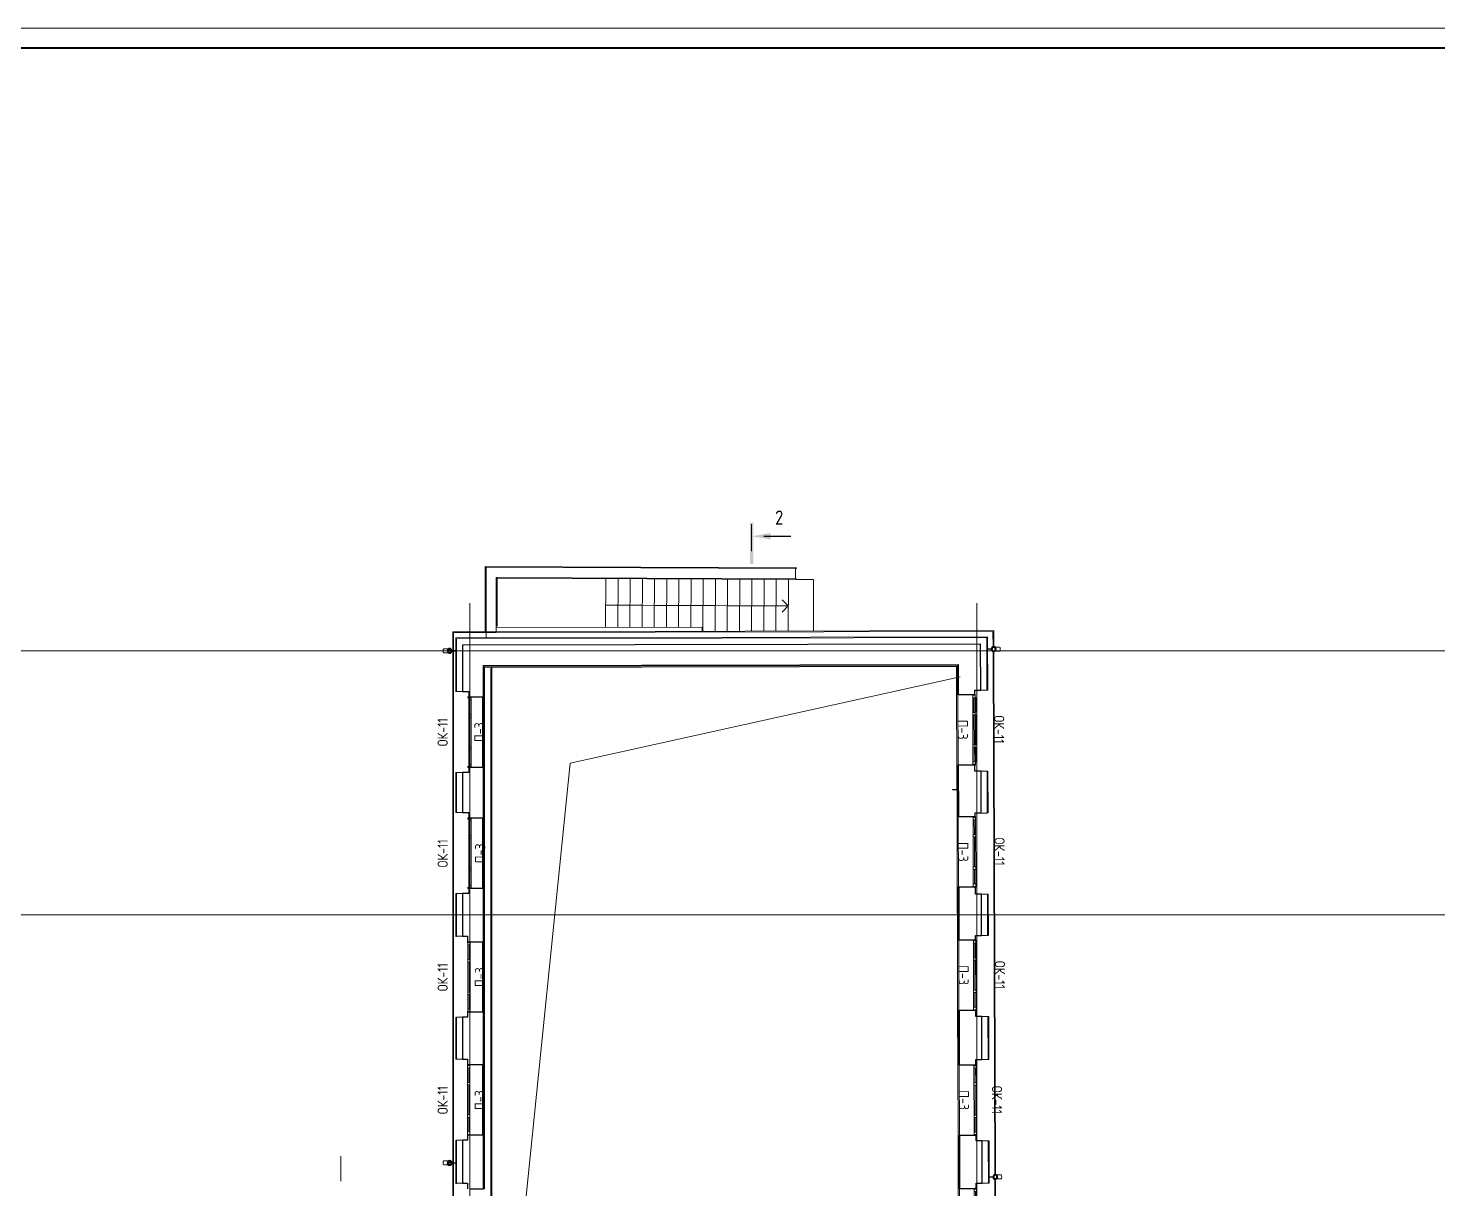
# Model space of a CAD drawing. Header units: millimetres. Extents: x -10178924 to 11692288, y -947381 to 58396.
# Drawn here: x 7164 to 41911, y -62080 to -33472 of the extents above; entities that cross this region are included whole.
import ezdxf

# ---------------------------------------------------------------- set-up
doc = ezdxf.new("R2010")
doc.units = ezdxf.units.MM
doc.linetypes.add('ADSK_Линия сетки', pattern=[25, 20, -2.5, 0, -2.5])
for name, color, linetype, lineweight in [('_ Окна', 7, 'Continuous', 9), ('_0', 7, 'Continuous', 25), ('Лестницы', 7, 'Continuous', 9), ('Марки окон', 7, 'Continuous', 20), ('Обобщенные модели', 7, 'Continuous', 18), ('Окна', 7, 'Continuous', 9), ('Оси', 253, 'Continuous', 9), ('Перекрытие', 7, 'Continuous', 18), ('Разрезы', 7, 'Continuous', 9), ('Стены внутренние', 7, 'Continuous', 18), ('Стены наружные', 7, 'Continuous', 18), ('Стены несущие', 7, 'Continuous', 30), ('Стены отделка', 7, 'Continuous', 30), ('Стены штриховка', 7, 'Continuous', 9), ('Стрелки вверх', 7, 'Continuous', 18), ('ШТРИХОВКА', 252, 'Continuous', 15)]:
    doc.layers.add(name, color=color, linetype=linetype, lineweight=lineweight)
doc.layers.add('PDF _Ramka', color=7, linetype='Continuous')
doc.layers.add('Линии', color=7, linetype='Continuous', lineweight=9, true_color=0x00a600)
doc.styles.add('GOST Common_2', font='GOST_Common.ttf', dxfattribs={"width": 0.9, "height": 250})
doc.styles.add('GOST Common_4', font='GOST_Common.ttf', dxfattribs={"width": 0.9, "height": 200})

# ---------------------------------------------------------------- blocks, each defined once
blk = doc.blocks.new('оси')
at = {"layer": 'Оси', "linetype": 'ADSK_Линия сетки'}
for p, q in [((24550, -2196), (24550, 46378)), ((37050, -2196), (37050, 46378)), ((-3614, 45200), (62615, 45200)), ((-3614, 38700), (62615, 38700))]:
    blk.add_line(p, q, dxfattribs=at)
blk = doc.blocks.new('Водосток - Тип 1 _карниз больше 490мм_-5200668-План 1-го этажа')
at = {"layer": 'Обобщенные модели', "lineweight": 9}
h = blk.add_hatch(dxfattribs=at)
h.set_pattern_fill('FP_19', color=256, style=0, pattern_type=2)
h.set_pattern_definition([(134.822, (43120.95, -30935.79), (-106.395, -105.736), [])])
h.paths.add_polyline_path([(174, 149), (174, 171), (164, 191), (147, 205), (125, 210), (102, 204), (86, 191), (76, 171), (76, 149), (86, 129), (103, 115), (125, 110), (147, 115), (164, 129), (172, 145)])
at = {"layer": 'Обобщенные модели'}
for p, q in [((75, 306), (75, 264)), ((120, 109), (120, 10)), ((130, 10), (130, 109)), ((175, 264), (175, 306))]:
    blk.add_line(p, q, dxfattribs=at)
at = {"layer": 'Обобщенные модели', "flags": 128}
for points in [[(75, 173), (75, 174), (75, 177), (75, 180), (75, 183), (75, 186), (75, 190), (75, 193), (75, 197), (75, 201), (75, 205), (75, 210), (75, 214), (75, 219), (75, 224), (75, 229), (75, 234), (75, 239), (75, 245), (75, 250), (75, 256), (75, 261), (75, 264)], [(175, 264), (175, 258), (175, 252), (175, 247), (175, 242), (175, 236), (175, 231), (175, 226), (175, 221), (175, 216), (175, 212), (175, 207), (175, 203), (175, 199), (175, 195), (175, 191), (175, 188), (175, 184), (175, 181), (175, 178), (175, 175), (175, 173)]]:
    blk.add_lwpolyline(points, dxfattribs=at)
at = {"layer": 'Обобщенные модели'}
for start, end in [(90, 270), (270, 90)]:
    blk.add_arc((125, 160), 52, start, end, dxfattribs=at)
at = {"layer": 'Обобщенные модели', "lineweight": 40}
for start, end in [(90, 270), (270, 90)]:
    blk.add_arc((125, 160), 50, start, end, dxfattribs=at)
at = {"layer": 'Обобщенные модели'}
for start_param, end_param in [(4.712389, 6.283185), (3.141593, 4.712389)]:
    blk.add_ellipse((125, 306), major_axis=(-50, 0), ratio=0.309017, start_param=start_param, end_param=end_param, dxfattribs=at)
blk = doc.blocks.new('Водосток - Тип 1 _карниз больше 490мм_-5200760-План 1-го этажа')
at = {"layer": 'Обобщенные модели', "lineweight": 9}
h = blk.add_hatch(dxfattribs=at)
h.set_pattern_fill('FP_20', color=256, style=0, pattern_type=2)
h.set_pattern_definition([(315, (-42923.53, 17712.4), (106.066, 106.066), [])])
h.paths.add_polyline_path([(76, 149), (86, 129), (103, 115), (125, 110), (147, 115), (164, 129), (174, 150), (174, 171), (164, 191), (147, 205), (125, 210), (102, 204), (86, 191), (76, 171)])
at = {"layer": 'Обобщенные модели'}
for p, q in [((75, 306), (75, 264)), ((120, 109), (120, 10)), ((130, 10), (130, 109)), ((175, 264), (175, 306))]:
    blk.add_line(p, q, dxfattribs=at)
at = {"layer": 'Обобщенные модели', "flags": 128}
for points in [[(75, 173), (75, 174), (75, 177), (75, 180), (75, 183), (75, 186), (75, 190), (75, 193), (75, 197), (75, 201), (75, 205), (75, 210), (75, 214), (75, 219), (75, 224), (75, 229), (75, 234), (75, 239), (75, 245), (75, 250), (75, 256), (75, 261), (75, 264)], [(175, 264), (175, 258), (175, 252), (175, 247), (175, 242), (175, 236), (175, 231), (175, 226), (175, 221), (175, 216), (175, 212), (175, 207), (175, 203), (175, 199), (175, 195), (175, 191), (175, 188), (175, 184), (175, 181), (175, 178), (175, 175), (175, 173)]]:
    blk.add_lwpolyline(points, dxfattribs=at)
at = {"layer": 'Обобщенные модели'}
for start, end in [(90, 270), (270, 90)]:
    blk.add_arc((125, 160), 52, start, end, dxfattribs=at)
at = {"layer": 'Обобщенные модели', "lineweight": 40}
for start, end in [(90, 270), (270, 90)]:
    blk.add_arc((125, 160), 50, start, end, dxfattribs=at)
at = {"layer": 'Обобщенные модели'}
for start_param, end_param in [(4.712389, 6.283185), (3.141593, 4.712389)]:
    blk.add_ellipse((125, 306), major_axis=(-50, 0), ratio=0.309017, start_param=start_param, end_param=end_param, dxfattribs=at)
blk = doc.blocks.new('Водосток - Тип 1 _карниз больше 490мм_-5200714-План 1-го этажа')
at = {"layer": 'Обобщенные модели'}
for p, q in [((75, 306), (75, 264)), ((120, 109), (120, 10)), ((130, 10), (130, 109)), ((175, 264), (175, 306))]:
    blk.add_line(p, q, dxfattribs=at)
at = {"layer": 'Обобщенные модели', "flags": 128}
for points in [[(75, 173), (75, 174), (75, 177), (75, 180), (75, 183), (75, 186), (75, 190), (75, 193), (75, 197), (75, 201), (75, 205), (75, 210), (75, 214), (75, 219), (75, 224), (75, 229), (75, 234), (75, 239), (75, 245), (75, 250), (75, 256), (75, 261), (75, 264)], [(175, 264), (175, 258), (175, 252), (175, 247), (175, 242), (175, 236), (175, 231), (175, 226), (175, 221), (175, 216), (175, 212), (175, 207), (175, 203), (175, 199), (175, 195), (175, 191), (175, 188), (175, 184), (175, 181), (175, 178), (175, 175), (175, 173)]]:
    blk.add_lwpolyline(points, dxfattribs=at)
at = {"layer": 'Обобщенные модели'}
for start, end in [(90, 270), (270, 90)]:
    blk.add_arc((125, 160), 52, start, end, dxfattribs=at)
at = {"layer": 'Обобщенные модели', "lineweight": 40}
for start, end in [(90, 270), (270, 90)]:
    blk.add_arc((125, 160), 50, start, end, dxfattribs=at)
at = {"layer": 'Обобщенные модели'}
for start_param, end_param in [(4.712389, 6.283185), (3.141593, 4.712389)]:
    blk.add_ellipse((125, 306), major_axis=(-50, 0), ratio=0.309017, start_param=start_param, end_param=end_param, dxfattribs=at)
blk = doc.blocks.new('Водосток - Тип 1 _карниз больше 490мм_-5200806-План 1-го этажа')
at = {"layer": 'Обобщенные модели', "lineweight": 9}
h = blk.add_hatch(dxfattribs=at)
h.set_pattern_fill('FP_22', color=256, style=0, pattern_type=2)
h.set_pattern_definition([(315, (-30301.48, 17712.4), (106.066, 106.066), [])])
h.paths.add_polyline_path([(76, 149), (86, 129), (103, 115), (125, 110), (147, 115), (164, 129), (174, 149), (174, 171), (164, 191), (147, 205), (125, 210), (102, 204), (86, 191), (76, 171)])
at = {"layer": 'Обобщенные модели'}
for p, q in [((75, 306), (75, 264)), ((120, 109), (120, 10)), ((130, 10), (130, 109)), ((175, 264), (175, 306))]:
    blk.add_line(p, q, dxfattribs=at)
at = {"layer": 'Обобщенные модели', "flags": 128}
for points in [[(75, 173), (75, 174), (75, 177), (75, 180), (75, 183), (75, 186), (75, 190), (75, 193), (75, 197), (75, 201), (75, 205), (75, 210), (75, 214), (75, 219), (75, 224), (75, 229), (75, 234), (75, 239), (75, 245), (75, 250), (75, 256), (75, 261), (75, 264)], [(175, 264), (175, 258), (175, 252), (175, 247), (175, 242), (175, 236), (175, 231), (175, 226), (175, 221), (175, 216), (175, 212), (175, 207), (175, 203), (175, 199), (175, 195), (175, 191), (175, 188), (175, 184), (175, 181), (175, 178), (175, 175), (175, 173)]]:
    blk.add_lwpolyline(points, dxfattribs=at)
at = {"layer": 'Обобщенные модели'}
for start, end in [(90, 270), (270, 90)]:
    blk.add_arc((125, 160), 52, start, end, dxfattribs=at)
at = {"layer": 'Обобщенные модели', "lineweight": 40}
for start, end in [(90, 270), (270, 90)]:
    blk.add_arc((125, 160), 50, start, end, dxfattribs=at)
at = {"layer": 'Обобщенные модели'}
for start_param, end_param in [(4.712389, 6.283185), (3.141593, 4.712389)]:
    blk.add_ellipse((125, 306), major_axis=(-50, 0), ratio=0.309017, start_param=start_param, end_param=end_param, dxfattribs=at)
blk = doc.blocks.new('окно трехпол с фрамугой - 1700-2240_h___нов_ ок-11-2595391-План 1-го этажа')
at = {"layer": '_ Окна', "lineweight": 18}
for p, q in [((-870, 80), (-870, 140)), ((-870, 140), (-790, 140)), ((-790, 80), (-870, 80)), ((-790, 140), (-790, 80)), ((-430, 80), (-430, 140)), ((-430, 140), (-370, 140)), ((-370, 80), (-430, 80)), ((-370, 140), (-370, 80)), ((370, 80), (370, 140)), ((370, 140), (430, 140)), ((430, 80), (370, 80)), ((430, 140), (430, 80)), ((790, 140), (790, 80)), ((870, 140), (790, 140)), ((790, 80), (870, 80)), ((870, 80), (870, 140))]:
    blk.add_line(p, q, dxfattribs=at)
at = {"layer": '_ Окна'}
for p, q in [((-850, 80), (-850, 140)), ((-790, 110), (-430, 110)), ((-370, 110), (370, 110)), ((430, 110), (790, 110)), ((850, 80), (850, 140))]:
    blk.add_line(p, q, dxfattribs=at)
at = {"layer": 'Окна'}
for p, q in [((-870, 140), (-870, 80)), ((-790, 140), (-870, 140)), ((-870, 80), (-790, 80)), ((-790, 140), (-430, 140)), ((-430, 80), (-790, 80)), ((-370, 140), (-430, 140)), ((-430, 80), (-370, 80)), ((-370, 140), (370, 140)), ((370, 80), (-370, 80)), ((430, 140), (370, 140)), ((370, 80), (430, 80)), ((430, 140), (790, 140)), ((790, 80), (430, 80)), ((870, 140), (790, 140)), ((790, 80), (870, 80)), ((870, 80), (870, 140))]:
    blk.add_line(p, q, dxfattribs=at)
blk = doc.blocks.new('окно трехпол с фрамугой - 1700-2240_h___нов_ ок-11-2348880-План 1-го этажа')
at = {"layer": '_ Окна', "lineweight": 18}
for p, q in [((-870, 45), (-870, 105)), ((-870, 105), (-790, 105)), ((-790, 45), (-870, 45)), ((-790, 105), (-790, 45)), ((-430, 45), (-430, 105)), ((-430, 105), (-370, 105)), ((-370, 45), (-430, 45)), ((-370, 105), (-370, 45)), ((370, 45), (370, 105)), ((370, 105), (430, 105)), ((430, 45), (370, 45)), ((430, 105), (430, 45)), ((790, 105), (790, 45)), ((870, 105), (790, 105)), ((790, 45), (870, 45)), ((870, 45), (870, 105))]:
    blk.add_line(p, q, dxfattribs=at)
at = {"layer": '_ Окна'}
for p, q in [((-850, 45), (-850, 105)), ((-790, 75), (-430, 75)), ((-370, 75), (370, 75)), ((430, 75), (790, 75)), ((850, 45), (850, 105))]:
    blk.add_line(p, q, dxfattribs=at)
at = {"layer": 'Окна'}
for p, q in [((-870, 105), (-870, 45)), ((-790, 105), (-870, 105)), ((-870, 45), (-790, 45)), ((-790, 105), (-430, 105)), ((-430, 45), (-790, 45)), ((-370, 105), (-430, 105)), ((-430, 45), (-370, 45)), ((-370, 105), (370, 105)), ((370, 45), (-370, 45)), ((430, 105), (370, 105)), ((370, 45), (430, 45)), ((430, 105), (790, 105)), ((790, 45), (430, 45)), ((870, 105), (790, 105)), ((790, 45), (870, 45)), ((870, 45), (870, 105))]:
    blk.add_line(p, q, dxfattribs=at)
blk = doc.blocks.new('окно трехпол с фрамугой - 1700-2240_h___нов_ ок-11-2160964-План 1-го этажа')
at = {"layer": '_ Окна', "lineweight": 18}
for p, q in [((-870, 65), (-870, 125)), ((-870, 125), (-790, 125)), ((-790, 65), (-870, 65)), ((-790, 125), (-790, 65)), ((-430, 65), (-430, 125)), ((-430, 125), (-370, 125)), ((-370, 65), (-430, 65)), ((-370, 125), (-370, 65)), ((370, 65), (370, 125)), ((370, 125), (430, 125)), ((430, 65), (370, 65)), ((430, 125), (430, 65)), ((790, 125), (790, 65)), ((870, 125), (790, 125)), ((790, 65), (870, 65)), ((870, 65), (870, 125))]:
    blk.add_line(p, q, dxfattribs=at)
at = {"layer": '_ Окна'}
for p, q in [((-850, 65), (-850, 125)), ((-790, 95), (-430, 95)), ((-370, 95), (370, 95)), ((430, 95), (790, 95)), ((850, 65), (850, 125))]:
    blk.add_line(p, q, dxfattribs=at)
at = {"layer": 'Окна'}
for p, q in [((-870, 125), (-870, 65)), ((-790, 125), (-870, 125)), ((-870, 65), (-790, 65)), ((-790, 125), (-430, 125)), ((-430, 65), (-790, 65)), ((-370, 125), (-430, 125)), ((-430, 65), (-370, 65)), ((-370, 125), (370, 125)), ((370, 65), (-370, 65)), ((430, 125), (370, 125)), ((370, 65), (430, 65)), ((430, 125), (790, 125)), ((790, 65), (430, 65)), ((870, 125), (790, 125)), ((790, 65), (870, 65)), ((870, 65), (870, 125))]:
    blk.add_line(p, q, dxfattribs=at)
blk = doc.blocks.new('окно трехпол с фрамугой - 1700-2240_h___нов_ ок-11-2160953-План 1-го этажа')
at = {"layer": '_ Окна', "lineweight": 18}
for p, q in [((-870, 75), (-870, 135)), ((-870, 135), (-790, 135)), ((-790, 75), (-870, 75)), ((-790, 135), (-790, 75)), ((-430, 75), (-430, 135)), ((-430, 135), (-370, 135)), ((-370, 75), (-430, 75)), ((-370, 135), (-370, 75)), ((370, 75), (370, 135)), ((370, 135), (430, 135)), ((430, 75), (370, 75)), ((430, 135), (430, 75)), ((790, 135), (790, 75)), ((870, 135), (790, 135)), ((790, 75), (870, 75)), ((870, 75), (870, 135))]:
    blk.add_line(p, q, dxfattribs=at)
at = {"layer": '_ Окна'}
for p, q in [((-850, 75), (-850, 135)), ((-790, 105), (-430, 105)), ((-370, 105), (370, 105)), ((430, 105), (790, 105)), ((850, 75), (850, 135))]:
    blk.add_line(p, q, dxfattribs=at)
at = {"layer": 'Окна'}
for p, q in [((-870, 135), (-870, 75)), ((-790, 135), (-870, 135)), ((-870, 75), (-790, 75)), ((-790, 135), (-430, 135)), ((-430, 75), (-790, 75)), ((-370, 135), (-430, 135)), ((-430, 75), (-370, 75)), ((-370, 135), (370, 135)), ((370, 75), (-370, 75)), ((430, 135), (370, 135)), ((370, 75), (430, 75)), ((430, 135), (790, 135)), ((790, 75), (430, 75)), ((870, 135), (790, 135)), ((790, 75), (870, 75)), ((870, 75), (870, 135))]:
    blk.add_line(p, q, dxfattribs=at)
blk = doc.blocks.new('Окна 220 - Окна 181-4410553-План 1-го этажа')
at = {"layer": 'Окна'}
for p, q in [((30534, 26321), (30533, 26681)), ((30533, 26681), (30549, 26681)), ((30549, 26681), (30550, 26321)), ((30534, 26321), (30550, 26321)), ((30537, 25521), (30535, 26261)), ((30535, 26261), (30551, 26261)), ((30551, 26261), (30553, 25521)), ((30537, 25521), (30553, 25521)), ((30538, 25101), (30537, 25461)), ((30537, 25461), (30553, 25461)), ((30553, 25461), (30554, 25101)), ((30538, 25101), (30554, 25101))]:
    blk.add_line(p, q, dxfattribs=at)
blk = doc.blocks.new('Разрез - Номер вида сзади_3_5 мм-16063-План 1-го этажа')
at = {"layer": 'Разрезы'}
for points in [[(9.8, 0.4), (9.8, -0.39), (-0.33, -0.39), (-0.33, 0.4)], [(2.18, -4.67), (3, 0), (3.82, -4.67)]]:
    blk.add_hatch(color=256, dxfattribs=at).paths.add_polyline_path(points)
at = {"layer": 'Разрезы', "lineweight": 30}
blk.add_line((3, -3), (3, -9.66), dxfattribs=at)
blk = doc.blocks.new('1 этаж')
at = {"layer": 'Лестницы'}
for p, q in [((21403, -21923), (21398, -23125)), ((21403, -21923), (21398, -23125)), ((21703, -21924), (21698, -23124)), ((21703, -21924), (21698, -23124)), ((22003, -21926), (21998, -23123)), ((22003, -21926), (21998, -23123)), ((22303, -21927), (22298, -23123)), ((22303, -21927), (22298, -23123)), ((22603, -21929), (22598, -23122)), ((22603, -21929), (22598, -23122)), ((22903, -21930), (22898, -23121)), ((22903, -21930), (22898, -23121)), ((23203, -21932), (23198, -23121)), ((23203, -21932), (23198, -23121)), ((23503, -21933), (23498, -23120)), ((23503, -21933), (23498, -23120)), ((23803, -21934), (23797, -23220)), ((23803, -21934), (23797, -23220)), ((24103, -21936), (24097, -23219)), ((24103, -21936), (24097, -23219)), ((24403, -21937), (24397, -23218)), ((24403, -21937), (24397, -23218)), ((24703, -21939), (24697, -23218)), ((24703, -21939), (24697, -23218)), ((25003, -21940), (24997, -23217)), ((25003, -21940), (24997, -23217)), ((25303, -21942), (25297, -23216)), ((25303, -21942), (25297, -23216)), ((25603, -21943), (25597, -23216)), ((25603, -21943), (25597, -23216))]:
    blk.add_line(p, q, dxfattribs=at)
at = {"layer": 'Линии', "color": 8, "true_color": 0x6e6e6e}
for p, q in [((20520, -26472), (30134, -24343)), ((18511, -46330), (20520, -26472))]:
    blk.add_line(p, q, dxfattribs=at)
at = {"layer": 'Перекрытие'}
for p, q in [((25903, -21944), (25897, -23215)), ((26523, -21944), (26103, -21944)), ((26523, -23214), (26523, -21944)), ((18362, -24834), (18362, -26574)), ((18362, -27820), (18362, -29560)), ((18362, -30872), (18362, -32612)), ((18362, -33902), (18362, -35642))]:
    blk.add_line(p, q, dxfattribs=at)
at = {"layer": 'Разрезы', "lineweight": 20}
blk.add_line((24997, -20578), (24997, -21242), dxfattribs=at)
at = {"layer": 'Стены внутренние'}
for p, q in [((18452, -21639), (18452, -21639)), ((18452, -21639), (26082, -21675)), ((26082, -21675), (26081, -21925)), ((26081, -21925), (18702, -21890)), ((18701, -23130), (23780, -23120)), ((18701, -23230), (18701, -23130)), ((18702, -23091), (18702, -23230)), ((23780, -23220), (23780, -23120)), ((18569, -42707), (18569, -24139)), ((18581, -24139), (18569, -24139)), ((18581, -24139), (18581, -42724)), ((18582, -42724), (18582, -24113)), ((18594, -24113), (18582, -24113)), ((18594, -24113), (18594, -42724)), ((30079, -24162), (30079, -24036)), ((18002, -24864), (18002, -24835)), ((18002, -24835), (18022, -24835)), ((18002, -24864), (18022, -24864)), ((18382, -26574), (18382, -24834)), ((18402, -24834), (18402, -26574)), ((30087, -26527), (30081, -24778)), ((17802, -26545), (17802, -26544)), ((18002, -26575), (18002, -26545)), ((18022, -26575), (18002, -26575)), ((18362, -26574), (18362, -26575)), ((30087, -26518), (30067, -26518)), ((30087, -26518), (30087, -26527)), ((29949, -27118), (30055, -27118)), ((29949, -27130), (29949, -27118)), ((30055, -27130), (29949, -27130)), ((30055, -27130), (30055, -27118)), ((30097, -29529), (30091, -27789)), ((18002, -27850), (18002, -27821)), ((18002, -27821), (18022, -27821)), ((18002, -27850), (18022, -27850)), ((18382, -29560), (18382, -27820)), ((18402, -27820), (18402, -29560)), ((17802, -29531), (17802, -29530)), ((18002, -29561), (18002, -29531)), ((18022, -29561), (18002, -29561)), ((18362, -29560), (18362, -29561)), ((18382, -32612), (18382, -30872)), ((18402, -30872), (18402, -32612)), ((30107, -32577), (30101, -30828)), ((17802, -32583), (17802, -32582)), ((30107, -32568), (30087, -32568)), ((30107, -32568), (30107, -32577)), ((18382, -35642), (18382, -33902)), ((18402, -33902), (18402, -35642)), ((30091, -33909), (30111, -33909)), ((30117, -35649), (30111, -33898)), ((30111, -33898), (30111, -33909)), ((17802, -35613), (17802, -35612)), ((18362, -35642), (18362, -35643)), ((30127, -38754), (30121, -36954))]:
    blk.add_line(p, q, dxfattribs=at)
at = {"layer": 'Стены наружные'}
for p, q in [((18432, -21619), (26102, -21655)), ((18432, -21639), (18432, -21619)), ((18432, -23233), (18432, -21639)), ((26102, -21675), (18452, -21639)), ((18452, -21639), (18452, -23233)), ((26102, -21675), (26102, -21655)), ((18702, -23091), (18702, -21890)), ((18702, -21890), (18722, -21890)), ((18722, -21890), (26103, -21925)), ((26103, -21945), (18722, -21910)), ((18722, -21910), (18722, -23091)), ((26103, -21925), (26103, -21945)), ((17632, -23697), (17632, -23233)), ((17632, -23233), (18701, -23233)), ((17652, -23697), (17652, -23233)), ((18701, -23253), (17652, -23253)), ((30946, -23224), (18451, -23251)), ((18451, -23251), (18451, -23380)), ((18452, -23380), (18452, -23253)), ((18701, -23230), (30966, -23204)), ((18701, -23230), (18702, -23250)), ((18701, -23253), (18701, -23233)), ((18702, -23091), (18722, -23091)), ((30946, -23224), (30947, -23609)), ((30966, -23204), (30967, -23607)), ((17632, -36319), (17632, -23706)), ((17652, -36319), (17652, -23706)), ((30948, -23707), (30990, -36620)), ((30968, -23709), (31010, -36619)), ((18414, -24834), (18414, -26574)), ((30055, -26518), (30049, -24779)), ((30065, -29529), (30059, -27789)), ((18414, -27820), (18414, -29560)), ((18414, -30872), (18414, -32612)), ((30075, -32568), (30069, -30828)), ((18414, -33902), (18414, -35642)), ((30085, -35649), (30079, -33909)), ((17632, -45967), (17632, -36328)), ((17652, -45967), (17652, -36328)), ((30991, -36720), (31021, -45929)), ((31011, -36721), (31041, -45929)), ((30095, -38694), (30089, -36954))]:
    blk.add_line(p, q, dxfattribs=at)
at = {"layer": 'Стены несущие'}
for p, q in [((17872, -23552), (30642, -23525)), ((17872, -23552), (17872, -24701)), ((30645, -24667), (30642, -23525)), ((18382, -24061), (30084, -24036)), ((18382, -24061), (18382, -24834)), ((30084, -24036), (30086, -24778)), ((30496, -24777), (30495, -24667)), ((30495, -24667), (30645, -24667)), ((17872, -24701), (18022, -24701)), ((18022, -24701), (18022, -24834)), ((18082, -24834), (18382, -24834)), ((30086, -24778), (30446, -24777)), ((18022, -26701), (17872, -26701)), ((17872, -26701), (17872, -27686)), ((18022, -26574), (18022, -26701)), ((18382, -26574), (18082, -26574)), ((18382, -26574), (18382, -27820)), ((30451, -26517), (30091, -26518)), ((30091, -26518), (30095, -27789)), ((30502, -26667), (30501, -26517)), ((30652, -26667), (30502, -26667)), ((30655, -27697), (30652, -26667)), ((17872, -27686), (18022, -27686)), ((18022, -27686), (18022, -27820)), ((30095, -27789), (30455, -27788)), ((30505, -27698), (30655, -27697)), ((30505, -27788), (30505, -27698)), ((18082, -27820), (18382, -27820)), ((30461, -29528), (30101, -29529)), ((30101, -29529), (30105, -30828)), ((30511, -29698), (30511, -29528)), ((18022, -29686), (17872, -29686)), ((17872, -29686), (17872, -30734)), ((18022, -29560), (18022, -29686)), ((18382, -29560), (18082, -29560)), ((18382, -29560), (18382, -30872)), ((30661, -29697), (30511, -29698)), ((30664, -30716), (30661, -29697)), ((17872, -30734), (17992, -30734)), ((17992, -30734), (17992, -30902)), ((17992, -30902), (18002, -30902)), ((18062, -30872), (18382, -30872)), ((30105, -30828), (30465, -30827)), ((30514, -30717), (30664, -30716)), ((30515, -30827), (30514, -30717)), ((17992, -32582), (17992, -32734)), ((18002, -32582), (17992, -32582)), ((18382, -32612), (18062, -32612)), ((18382, -32612), (18382, -33902)), ((30470, -32567), (30110, -32568)), ((30110, -32568), (30114, -33909)), ((30520, -32717), (30520, -32567)), ((17992, -32734), (17872, -32734)), ((17872, -32734), (17872, -33763)), ((30670, -32716), (30520, -32717)), ((30674, -33777), (30670, -32716)), ((17872, -33763), (17992, -33763)), ((17992, -33763), (17992, -33902)), ((18052, -33902), (18382, -33902)), ((30114, -33909), (30474, -33908)), ((30524, -33907), (30524, -33777)), ((30524, -33777), (30674, -33777)), ((17992, -35763), (17872, -35763)), ((17872, -35763), (17872, -36824)), ((17992, -35642), (17992, -35643)), ((17992, -35643), (17992, -35763)), ((18382, -35642), (18052, -35642)), ((18382, -35642), (18382, -36962)), ((30480, -35648), (30120, -35649)), ((30120, -35649), (30124, -36954)), ((30530, -35777), (30530, -35647)), ((30680, -35777), (30530, -35777)), ((30683, -36823), (30680, -35777)), ((17872, -36824), (17992, -36824)), ((17992, -36824), (17992, -36962)), ((30534, -36953), (30533, -36823)), ((30533, -36823), (30683, -36823)), ((18052, -36962), (18382, -36962)), ((30124, -36954), (30484, -36953))]:
    blk.add_line(p, q, dxfattribs=at)
at = {"layer": 'Стены отделка', "lineweight": 9}
for p, q in [((30811, -23354), (17702, -23382)), ((30811, -23355), (17702, -23383)), ((17702, -23383), (30811, -23355)), ((17702, -23382), (17702, -23383)), ((17702, -23383), (17702, -24701)), ((17722, -23553), (17722, -23403)), ((30795, -24668), (30791, -23375)), ((30811, -23355), (30811, -23354)), ((30815, -24668), (30811, -23355)), ((30069, -24056), (18382, -24081)), ((18402, -24834), (18402, -24101)), ((18414, -24113), (30047, -24088)), ((18414, -24834), (18414, -24113)), ((30047, -24088), (30049, -24779)), ((30059, -24076), (30069, -24076)), ((30059, -24162), (30059, -24076)), ((30079, -24162), (30059, -24162)), ((30069, -24076), (30069, -24056)), ((30081, -24778), (30079, -24162)), ((30645, -24667), (30645, -24668)), ((30645, -24668), (30795, -24668)), ((30795, -24668), (30815, -24668)), ((17702, -24701), (17872, -24701)), ((18382, -24834), (18414, -24834)), ((30049, -24779), (30061, -24778)), ((30061, -24778), (30081, -24778)), ((17702, -26701), (17702, -27687)), ((17872, -26701), (17702, -26701)), ((18382, -26574), (18382, -26574)), ((18414, -26574), (18382, -26574)), ((18402, -27820), (18402, -26574)), ((18414, -27820), (18414, -26574)), ((30067, -26518), (30055, -26518)), ((30055, -26518), (30059, -27789)), ((30067, -26527), (30067, -26518)), ((30087, -26527), (30067, -26527)), ((30091, -27789), (30087, -26527)), ((30802, -26668), (30652, -26668)), ((30822, -26668), (30802, -26668)), ((30805, -27699), (30802, -26668)), ((30825, -27697), (30822, -26668)), ((17702, -27687), (17722, -27687)), ((17722, -27687), (17722, -27686)), ((17722, -27686), (17872, -27686)), ((30059, -27789), (30071, -27789)), ((30071, -27789), (30091, -27789)), ((30655, -27697), (30655, -27699)), ((30655, -27699), (30805, -27699)), ((30805, -27697), (30825, -27697)), ((18382, -27820), (18414, -27820)), ((30077, -29529), (30065, -29529)), ((30065, -29529), (30069, -30828)), ((30097, -29529), (30077, -29529)), ((30077, -29558), (30077, -29529)), ((30101, -30828), (30097, -29529)), ((17722, -29687), (17702, -29687)), ((17702, -29687), (17702, -30740)), ((17872, -29686), (17722, -29686)), ((17722, -29686), (17722, -29687)), ((18382, -29560), (18382, -29560)), ((18414, -29560), (18382, -29560)), ((18402, -30872), (18402, -29560)), ((18414, -30872), (18414, -29560)), ((30811, -29699), (30661, -29699)), ((30831, -29697), (30811, -29697)), ((30814, -30718), (30811, -29697)), ((30834, -30718), (30831, -29697)), ((17702, -30740), (17722, -30740)), ((17722, -30740), (17722, -30734)), ((17722, -30734), (17872, -30734)), ((18382, -30872), (18414, -30872)), ((30069, -30828), (30101, -30828)), ((30664, -30716), (30664, -30718)), ((30664, -30718), (30814, -30718)), ((30814, -30718), (30834, -30718)), ((18382, -32612), (18382, -32612)), ((18414, -32612), (18382, -32612)), ((18402, -33902), (18402, -32612)), ((18414, -33902), (18414, -32612)), ((30087, -32568), (30075, -32568)), ((30075, -32568), (30079, -33909)), ((30087, -32577), (30087, -32568)), ((30107, -32577), (30087, -32577)), ((30111, -33898), (30107, -32577)), ((17722, -32740), (17702, -32740)), ((17702, -32740), (17702, -33769)), ((17872, -32734), (17722, -32734)), ((17722, -32734), (17722, -32740)), ((30820, -32718), (30670, -32718)), ((30840, -32718), (30820, -32718)), ((30824, -33778), (30820, -32718)), ((30844, -33778), (30840, -32718)), ((17702, -33769), (17722, -33769)), ((17722, -33769), (17722, -33763)), ((17722, -33763), (17872, -33763)), ((18382, -33902), (18414, -33902)), ((30079, -33909), (30091, -33909)), ((30091, -33898), (30111, -33898)), ((30091, -33909), (30091, -33898)), ((30674, -33777), (30674, -33779)), ((30674, -33779), (30824, -33778)), ((30824, -33778), (30844, -33778)), ((17722, -35769), (17702, -35769)), ((17702, -35769), (17702, -36829)), ((17872, -35763), (17722, -35763)), ((17722, -35763), (17722, -35769)), ((18382, -35642), (18382, -35642)), ((18414, -35642), (18382, -35642)), ((18402, -36962), (18402, -35642)), ((18414, -36962), (18414, -35642)), ((30097, -35649), (30085, -35649)), ((30085, -35649), (30089, -36954)), ((30117, -35649), (30097, -35649)), ((30121, -36954), (30117, -35649)), ((30830, -35778), (30680, -35779)), ((30830, -35778), (30833, -36825)), ((30850, -35778), (30830, -35778)), ((30853, -36825), (30850, -35778)), ((14872, -36771), (14868, -36155)), ((17702, -36829), (17722, -36829)), ((17722, -36829), (17722, -36824)), ((17722, -36824), (17872, -36824)), ((30683, -36823), (30683, -36824)), ((30683, -36824), (30833, -36824)), ((30833, -36825), (30853, -36825)), ((18382, -36962), (18414, -36962)), ((30089, -36954), (30101, -36954)), ((30101, -36954), (30101, -36943)), ((30101, -36954), (30121, -36954))]:
    blk.add_line(p, q, dxfattribs=at)
at = {"layer": 'Стены штриховка'}
for p, q in [((17722, -23403), (30791, -23375)), ((17722, -24701), (17722, -23553)), ((18402, -24101), (30059, -24076)), ((18412, -24111), (30049, -24086)), ((18412, -24834), (18412, -24111)), ((30049, -24086), (30051, -24779)), ((30061, -24778), (30059, -24162)), ((17722, -27686), (17722, -26701)), ((18412, -27820), (18412, -26574)), ((30057, -26518), (30061, -27789)), ((30071, -27789), (30067, -26527)), ((30067, -29529), (30071, -30828)), ((17722, -30734), (17722, -29687)), ((18412, -30872), (18412, -29560)), ((30077, -29558), (30081, -30828)), ((18412, -33902), (18412, -32612)), ((30077, -32568), (30081, -33909)), ((30087, -32577), (30091, -33898)), ((17722, -33763), (17722, -32740)), ((17722, -36824), (17722, -35769)), ((18412, -36962), (18412, -35642)), ((30087, -35649), (30091, -36954)), ((30101, -36943), (30097, -35649))]:
    blk.add_line(p, q, dxfattribs=at)
at = {"layer": 'Стрелки вверх'}
for p, q in [((21400, -22575), (21700, -22576)), ((21700, -22576), (22000, -22577)), ((22000, -22577), (22300, -22579)), ((22300, -22579), (22600, -22580)), ((22600, -22580), (22900, -22582)), ((22900, -22582), (23200, -22583)), ((23200, -22583), (23500, -22585)), ((23500, -22585), (23800, -22586)), ((25900, -22596), (25751, -22445)), ((23800, -22586), (24100, -22587)), ((24100, -22587), (24400, -22589)), ((24400, -22589), (24700, -22590)), ((24700, -22590), (25000, -22592)), ((25000, -22592), (25300, -22593)), ((25300, -22593), (25600, -22595)), ((25600, -22595), (25900, -22596)), ((25900, -22596), (25750, -22745))]:
    blk.add_line(p, q, dxfattribs=at)
blk.add_blockref('оси', (-6500, -68905))
at = {"layer": 'Обобщенные модели'}
for name, p, rotation in [('Водосток - Тип 1 _карниз больше 490мм_-5200668-План 1-го этажа', (30802, -23533), 270.1776150639599), ('Водосток - Тип 1 _карниз больше 490мм_-5200760-План 1-го этажа', (17712, -23826), 90), ('Водосток - Тип 1 _карниз больше 490мм_-5200806-План 1-го этажа', (17712, -36449), 90), ('Водосток - Тип 1 _карниз больше 490мм_-5200714-План 1-го этажа', (30842, -36546), 270.1776150639599)]:
    blk.add_blockref(name, p, dxfattribs=dict(at, rotation=rotation))
at = {"layer": 'Окна'}
for name, p, rotation in [('окно трехпол с фрамугой - 1700-2240_h___нов_ ок-11-2348880-План 1-го этажа', (18127, -25704), 90), ('окно трехпол с фрамугой - 1700-2240_h___нов_ ок-11-2595391-План 1-го этажа', (30369, -25648), 270.1776150639597), ('окно трехпол с фрамугой - 1700-2240_h___нов_ ок-11-2595391-План 1-го этажа', (30378, -28658), 270.1776150639597), ('окно трехпол с фрамугой - 1700-2240_h___нов_ ок-11-2348880-План 1-го этажа', (18127, -28690), 90), ('окно трехпол с фрамугой - 1700-2240_h___нов_ ок-11-2160964-План 1-го этажа', (18127, -31742), 90), ('окно трехпол с фрамугой - 1700-2240_h___нов_ ок-11-2595391-План 1-го этажа', (30387, -31697), 270.1776150639597), ('окно трехпол с фрамугой - 1700-2240_h___нов_ ок-11-2160953-План 1-го этажа', (18127, -34772), 90), ('окно трехпол с фрамугой - 1700-2240_h___нов_ ок-11-2595391-План 1-го этажа', (30397, -34778), 270.1776150639597), ('окно трехпол с фрамугой - 1700-2240_h___нов_ ок-11-2595391-План 1-го этажа', (30406, -37823), 270.1776150639597)]:
    blk.add_blockref(name, p, dxfattribs=dict(at, rotation=rotation))
blk.add_blockref('Окна 220 - Окна 181-4410553-План 1-го этажа', (-9, -51538), dxfattribs=at)
at = {"layer": 'Разрезы', "lineweight": 50, "extrusion": (0, 0, -1), "xscale": 99.99999999999993, "yscale": 99.99999999999993, "zscale": 99.99999999999993, "rotation": 270}
blk.add_blockref('Разрез - Номер вида сзади_3_5 мм-16063-План 1-го этажа', (-24997, -20578), dxfattribs=at)
at = {"layer": 'Марки окон', "lineweight": 9, "char_height": 250, "attachment_point": 5, "line_spacing_factor": 1.022766, "style": 'GOST Common_2'}
for s, insert, width, rotation in [('\\pxqc,t1.8,3.6,5.4,7.2,9,10.8,12.6,14.4,16.2,18,19.8,21.6,23.4,25.2,27,28.8,30.6,32.4,34.2,36,37.8,39.6,41.4,43.2,45,46.8,48.6,50.4,52.2,54,55.8,57.6;{ОК-11}', (31098, -25641), 750.6, 270.1776), ('\\pxqc,t1.8,3.6,5.4,7.2,9,10.8,12.6,14.4,16.2,18,19.8,21.6,23.4,25.2,27,28.8,30.6,32.4,34.2,36,37.8,39.6,41.4,43.2,45,46.8,48.6,50.4,52.2,54,55.8,57.6;{ОК-11}', (17382, -25708), 750.6, 90), ('\\pxqc,t1.8,3.6,5.4,7.2,9,10.8,12.6,14.4,16.2,18,19.8,21.6,23.4,25.2,27,28.8,30.6,32.4,34.2,36,37.8,39.6,41.4,43.2,45,46.8,48.6,50.4,52.2,54,55.8,57.6;{П-3}', (18288, -25707), 505.8, 90), ('\\pxqc,t1.8,3.6,5.4,7.2,9,10.8,12.6,14.4,16.2,18,19.8,21.6,23.4,25.2,27,28.8,30.6,32.4,34.2,36,37.8,39.6,41.4,43.2,45,46.8,48.6,50.4,52.2,54,55.8,57.6;{П-3}', (30203, -25645), 505.8, 270.1776), ('\\pxqc,t1.8,3.6,5.4,7.2,9,10.8,12.6,14.4,16.2,18,19.8,21.6,23.4,25.2,27,28.8,30.6,32.4,34.2,36,37.8,39.6,41.4,43.2,45,46.8,48.6,50.4,52.2,54,55.8,57.6;{ОК-11}', (17382, -28693), 750.6, 90), ('\\pxqc,t1.8,3.6,5.4,7.2,9,10.8,12.6,14.4,16.2,18,19.8,21.6,23.4,25.2,27,28.8,30.6,32.4,34.2,36,37.8,39.6,41.4,43.2,45,46.8,48.6,50.4,52.2,54,55.8,57.6;{П-3}', (18305, -28693), 505.8, 90), ('\\pxqc,t1.8,3.6,5.4,7.2,9,10.8,12.6,14.4,16.2,18,19.8,21.6,23.4,25.2,27,28.8,30.6,32.4,34.2,36,37.8,39.6,41.4,43.2,45,46.8,48.6,50.4,52.2,54,55.8,57.6;{П-3}', (30212, -28655), 505.8, 270.1776), ('\\pxqc,t1.8,3.6,5.4,7.2,9,10.8,12.6,14.4,16.2,18,19.8,21.6,23.4,25.2,27,28.8,30.6,32.4,34.2,36,37.8,39.6,41.4,43.2,45,46.8,48.6,50.4,52.2,54,55.8,57.6;{ОК-11}', (31107, -28652), 750.6, 270.1776), ('\\pxqc,t1.8,3.6,5.4,7.2,9,10.8,12.6,14.4,16.2,18,19.8,21.6,23.4,25.2,27,28.8,30.6,32.4,34.2,36,37.8,39.6,41.4,43.2,45,46.8,48.6,50.4,52.2,54,55.8,57.6;{ОК-11}', (17381, -31746), 750.6, 90), ('\\pxqc,t1.8,3.6,5.4,7.2,9,10.8,12.6,14.4,16.2,18,19.8,21.6,23.4,25.2,27,28.8,30.6,32.4,34.2,36,37.8,39.6,41.4,43.2,45,46.8,48.6,50.4,52.2,54,55.8,57.6;{П-3}', (18300, -31746), 505.8, 90), ('\\pxqc,t1.8,3.6,5.4,7.2,9,10.8,12.6,14.4,16.2,18,19.8,21.6,23.4,25.2,27,28.8,30.6,32.4,34.2,36,37.8,39.6,41.4,43.2,45,46.8,48.6,50.4,52.2,54,55.8,57.6;{П-3}', (30221, -31694), 505.8, 270.1776), ('\\pxqc,t1.8,3.6,5.4,7.2,9,10.8,12.6,14.4,16.2,18,19.8,21.6,23.4,25.2,27,28.8,30.6,32.4,34.2,36,37.8,39.6,41.4,43.2,45,46.8,48.6,50.4,52.2,54,55.8,57.6;{ОК-11}', (31117, -31691), 750.6, 270.1776), ('\\pxqc,t1.8,3.6,5.4,7.2,9,10.8,12.6,14.4,16.2,18,19.8,21.6,23.4,25.2,27,28.8,30.6,32.4,34.2,36,37.8,39.6,41.4,43.2,45,46.8,48.6,50.4,52.2,54,55.8,57.6;{ОК-11}', (17381, -34776), 750.6, 90), ('\\pxqc,t1.8,3.6,5.4,7.2,9,10.8,12.6,14.4,16.2,18,19.8,21.6,23.4,25.2,27,28.8,30.6,32.4,34.2,36,37.8,39.6,41.4,43.2,45,46.8,48.6,50.4,52.2,54,55.8,57.6;{П-3}', (18293, -34776), 505.8, 90), ('\\pxqc,t1.8,3.6,5.4,7.2,9,10.8,12.6,14.4,16.2,18,19.8,21.6,23.4,25.2,27,28.8,30.6,32.4,34.2,36,37.8,39.6,41.4,43.2,45,46.8,48.6,50.4,52.2,54,55.8,57.6;{П-3}', (30231, -34775), 505.8, 270.1776), ('\\pxqc,t1.8,3.6,5.4,7.2,9,10.8,12.6,14.4,16.2,18,19.8,21.6,23.4,25.2,27,28.8,30.6,32.4,34.2,36,37.8,39.6,41.4,43.2,45,46.8,48.6,50.4,52.2,54,55.8,57.6;{ОК-11}', (31044, -34772), 750.6, 270.1776)]:
    blk.add_mtext(s, dxfattribs=dict(at, insert=insert, width=width, rotation=rotation))
at = {"layer": 'Разрезы', "insert": (25677, -20417), "char_height": 350, "width": 206.4, "attachment_point": 5, "line_spacing_factor": 1.022766, "style": 'GOST Common_4'}
blk.add_mtext('\\pxqc,t2.90286,5.80571,8.70857,11.61143,14.51429,17.41714,20.32,23.22286,26.12571,29.02857,31.93143,34.83429,37.73714,40.64,43.54286,46.44571,49.34857,52.25143,55.15429,58.05714,60.96,63.86286,66.76571,69.66857,72.57143,75.47429,78.37714,81.28,84.18286,87.08571,89.98857,92.89143;{2}', dxfattribs=at)
blk = doc.blocks.new('Рамка')
at = {"layer": 'PDF _Ramka', "lineweight": 20}
blk.add_lwpolyline([(100287, -596749), (100287, -512657), (-18603, -512657), (-18603, -596749)], close=True, dxfattribs=at)
at = {"layer": 'PDF _Ramka', "lineweight": 40}
blk.add_lwpolyline([(99787, -513153), (-16604, -513153), (-16604, -596246), (99787, -596246)], close=True, dxfattribs=at)

msp = doc.modelspace()

# ---------------------------------------------------------------- block references
at = {"layer": '_0'}
msp.add_blockref('Рамка', (0, 479185.1), dxfattribs=at)
at = {"layer": 'ШТРИХОВКА'}
msp.add_blockref('1 этаж', (0, -25118), dxfattribs=at)

doc.saveas('drawing.dxf')
